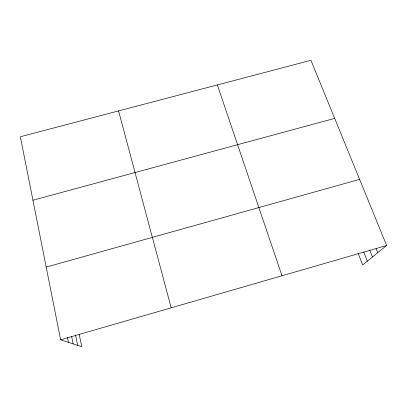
<?xml version="1.0" encoding="UTF-8"?>
<svg xmlns="http://www.w3.org/2000/svg" width="407" height="407" viewBox="0 0 407 407"><rect width="100%" height="100%" fill="white"/><g stroke="black" fill="none" stroke-linecap="round" stroke-linejoin="round"><path stroke-width="0.61" d="M79.177 334.371L81.761 346.683L60.628 339.804L20.35 136.752L310.928 60.317L386.65 245.492L362.673 264.967L358.129 253.302M60.628 339.804L386.65 245.492M46.205 267.084L359.615 179.37M32.942 200.224L334.676 118.386M376.119 248.621L377.762 252.711M369.683 250.015L372.466 257.015M363.675 251.852L367.343 261.177M217.348 84.931L281.99 275.768M118.579 110.913L171.184 307.824M75.488 334.864L77.661 345.35M71.637 336.447L73.158 343.884M67.481 337.378L68.488 342.363"/></g></svg>
